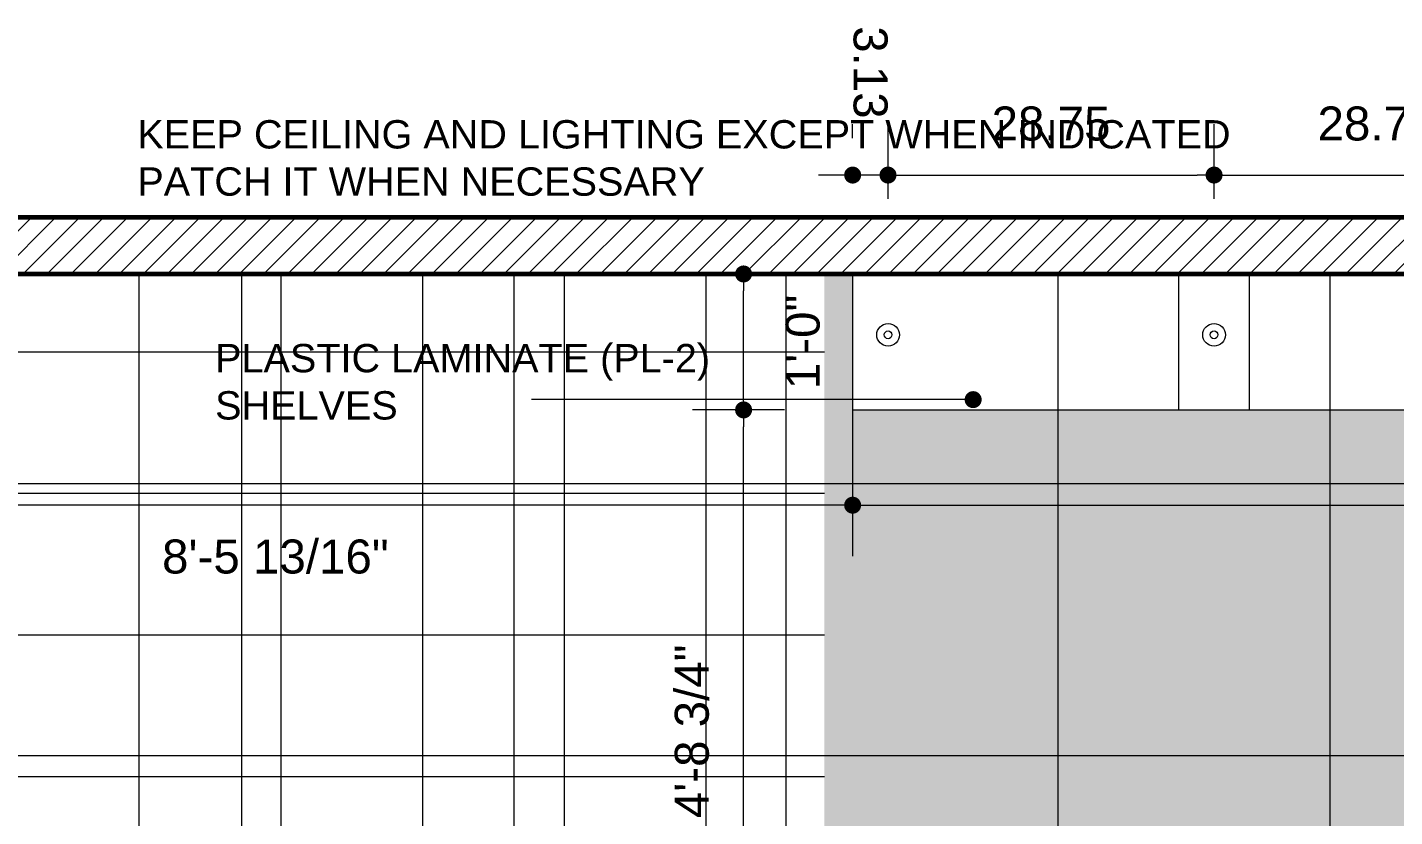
# Model space of a CAD drawing. Extents: x -566 to 72611, y -487 to 32334.
# Drawn here: x 183.2 to 303.8, y 301.6 to 371.3 of the extents above; entities that cross this region are included whole.
import ezdxf

# ---------------------------------------------------------------- set-up
doc = ezdxf.new("R2010")
doc.units = 0
doc.header["$LTSCALE"] = 0.5
doc.header["$MEASUREMENT"] = 0
doc.layers.get('0').update_dxf_attribs({"color": 20, "linetype": 'CONTINUOUS'})
doc.layers.get('DEFPOINTS').update_dxf_attribs({"linetype": 'CONTINUOUS', "lineweight": 5})
for name, color, linetype, lineweight in [('Annotations', 40, 'CONTINUOUS', 5), ('ceilling', 141, 'CONTINUOUS', 18), ('furniture', 51, 'CONTINUOUS', 20), ('hatch', 253, 'CONTINUOUS', 5), ('walls', 191, 'CONTINUOUS', 60)]:
    doc.layers.add(name, color=color, linetype=linetype, lineweight=lineweight)
doc.layers.add('floor', color=7, linetype='CONTINUOUS', lineweight=5, true_color=0xcfcfcf)
doc.styles.get("Standard").update_dxf_attribs({"font": 'arial.ttf'})
doc.dimstyles.new('Arch96', dxfattribs={"dimscale": 96, "dimtxt": 0.03125, "dimasz": 0.015625, "dimexe": 0.046875, "dimexo": 0.0625, "dimgap": 0.03125, "dimtad": 1, "dimtoh": 1, "dimdec": 4, "dimzin": 3, "dimdsep": 46, "dimlunit": 4, "dimtxsty": 'Standard', "dimblk": 'DOT', "dimcen": 0, "dimdle": 0.046875, "dimclrd": 256, "dimclre": 256, "dimclrt": 256, "dimaunit": 1, "dimadec": 3, "dimazin": 2, "dimtfac": 1, "dimtdec": 4, "dimtmove": 2, "dimatfit": 3, "dimldrblk": 'ARO14', "dimfxl": 1, "dimfrac": 2, "dimlwd": -1, "dimlwe": -1, "dimarcsym": 0})
doc.dimstyles.new('Arch96 IN', dxfattribs={"dimscale": 96, "dimtxt": 0.03125, "dimasz": 0.015625, "dimexe": 0.046875, "dimexo": 0.125, "dimgap": 0.03125, "dimtad": 1, "dimtoh": 1, "dimzin": 3, "dimdsep": 46, "dimtxsty": 'Standard', "dimblk": 'DOT', "dimcen": 0, "dimdle": 0.046875, "dimclrd": 256, "dimclre": 256, "dimclrt": 256, "dimaunit": 1, "dimadec": 3, "dimazin": 2, "dimtfac": 1, "dimtmove": 2, "dimatfit": 3, "dimldrblk": 'ARO14', "dimfxl": 1, "dimfrac": 2, "dimlwd": -1, "dimlwe": -1, "dimarcsym": 0})

# ---------------------------------------------------------------- blocks, each defined once
blk = doc.blocks.new('_Dot')
at = {"color": 0, "linetype": 'ByBlock', "lineweight": -2}
blk.add_line((-0.5, 0), (-1, 0), dxfattribs=at)
at = {"color": 0, "linetype": 'ByBlock', "const_width": 0.5}
blk.add_lwpolyline([(-0.25, 0, 1), (0.25, 0, 1)], format="xyb", close=True, dxfattribs=at)
blk = doc.blocks.new('*D30')
at = {"layer": 'Annotations', "transparency": 16777216}
for p, q in [((249.96, 337.5), (241.84, 337.5)), ((246.34, 282.25), (246.34, 336)), ((260.72, 280.75), (241.84, 280.75))]:
    blk.add_line(p, q, dxfattribs=at)
at = {"layer": 'DEFPOINTS', "color": 0, "transparency": 16777216}
for p in [(246.34, 337.5), (255.96, 337.5), (266.72, 280.75)]:
    blk.add_point(p, dxfattribs=at)
at = {"layer": 'Annotations', "transparency": 16777216, "xscale": 1.5, "yscale": 1.5, "zscale": 1.5}
for p, rotation in [((246.34, 337.5), 90), ((246.34, 280.75), 270)]:
    blk.add_blockref('_Dot', p, dxfattribs=dict(at, rotation=rotation))
at = {"layer": 'Annotations', "transparency": 16777216, "insert": (241.79, 309.13), "char_height": 3, "attachment_point": 5, "rotation": 90}
blk.add_mtext('4\'-8 3/4"', dxfattribs=at)
blk = doc.blocks.new('ARO14')
blk.add_line((0, 0), (-1.021, 0))
at = {"const_width": 0.0625}
blk.add_lwpolyline([(-0.77, 0.468), (0, 0), (-0.77, -0.468)], dxfattribs=at)
blk = doc.blocks.new('*D31')
at = {"layer": 'Annotations', "transparency": 16777216}
for p, q in [((249.96, 349.5), (241.84, 349.5)), ((246.34, 339), (246.34, 348)), ((249.96, 337.5), (241.84, 337.5))]:
    blk.add_line(p, q, dxfattribs=at)
at = {"layer": 'DEFPOINTS', "color": 0, "transparency": 16777216}
for p in [(246.34, 349.5), (255.96, 349.5), (255.96, 337.5)]:
    blk.add_point(p, dxfattribs=at)
at = {"layer": 'Annotations', "transparency": 16777216, "xscale": 1.5, "yscale": 1.5, "zscale": 1.5}
for p, rotation in [((246.34, 349.5), 90), ((246.34, 337.5), 270)]:
    blk.add_blockref('_Dot', p, dxfattribs=dict(at, rotation=rotation))
at = {"layer": 'Annotations', "transparency": 16777216, "insert": (251.57, 343.5), "char_height": 3, "attachment_point": 5, "rotation": 90}
blk.add_mtext('1\'-0"', dxfattribs=at)
blk = doc.blocks.new('*D39')
at = {"layer": 'Annotations', "transparency": 16777216}
for p, q in [((255.96, 331.5), (255.96, 324.59)), ((405.98, 331.5), (405.98, 324.59)), ((257.46, 329.09), (404.48, 329.09))]:
    blk.add_line(p, q, dxfattribs=at)
at = {"layer": 'DEFPOINTS', "color": 0, "transparency": 16777216}
for p in [(255.96, 337.5), (405.98, 337.5), (405.98, 329.09)]:
    blk.add_point(p, dxfattribs=at)
at = {"layer": 'Annotations', "transparency": 16777216, "xscale": 1.5, "yscale": 1.5, "zscale": 1.5, "rotation": 180}
blk.add_blockref('_Dot', (255.96, 329.09), dxfattribs=at)
at = {"layer": 'Annotations', "transparency": 16777216, "xscale": 1.5, "yscale": 1.5, "zscale": 1.5}
blk.add_blockref('_Dot', (405.98, 329.09), dxfattribs=at)
at = {"layer": 'Annotations', "transparency": 16777216, "insert": (330.97, 324.56), "char_height": 3, "attachment_point": 5}
blk.add_mtext('12\'-6"', dxfattribs=at)
blk = doc.blocks.new('*D41')
at = {"layer": 'Annotations', "transparency": 16777216}
for p, q in [((255.96, 343.5), (255.96, 324.59)), ((154.12, 342.51), (154.12, 324.59)), ((254.46, 329.09), (155.62, 329.09))]:
    blk.add_line(p, q, dxfattribs=at)
at = {"layer": 'DEFPOINTS', "color": 0, "transparency": 16777216}
for p in [(255.96, 349.5), (154.12, 348.51), (154.12, 329.09)]:
    blk.add_point(p, dxfattribs=at)
at = {"layer": 'Annotations', "transparency": 16777216, "xscale": 1.5, "yscale": 1.5, "zscale": 1.5, "rotation": 180}
blk.add_blockref('_Dot', (154.12, 329.09), dxfattribs=at)
at = {"layer": 'Annotations', "transparency": 16777216, "xscale": 1.5, "yscale": 1.5, "zscale": 1.5}
blk.add_blockref('_Dot', (255.96, 329.09), dxfattribs=at)
at = {"layer": 'Annotations', "transparency": 16777216, "insert": (205.04, 324.54), "char_height": 3, "attachment_point": 5}
blk.add_mtext('8\'-5 13/16"', dxfattribs=at)
blk = doc.blocks.new('*D272')
at = {"layer": 'Annotations', "transparency": 16777216}
for p, q in [((255.96, 361.5), (255.96, 362.73)), ((259.08, 356.13), (259.08, 362.73)), ((254.46, 358.23), (252.96, 358.23)), ((259.08, 358.23), (255.96, 358.23)), ((260.58, 358.23), (262.08, 358.23))]:
    blk.add_line(p, q, dxfattribs=at)
at = {"layer": 'DEFPOINTS', "color": 0, "transparency": 16777216}
for p in [(255.96, 358.23), (255.96, 349.5), (259.08, 344.13)]:
    blk.add_point(p, dxfattribs=at)
at = {"layer": 'Annotations', "transparency": 16777216, "xscale": 1.5, "yscale": 1.5, "zscale": 1.5}
blk.add_blockref('_Dot', (255.96, 358.23), dxfattribs=at)
at = {"layer": 'Annotations', "transparency": 16777216, "xscale": 1.5, "yscale": 1.5, "zscale": 1.5, "rotation": 180}
blk.add_blockref('_Dot', (259.08, 358.23), dxfattribs=at)
at = {"layer": 'Annotations', "transparency": 16777216, "insert": (257.52, 367.29), "char_height": 3, "attachment_point": 5, "rotation": 270}
blk.add_mtext('3.13', dxfattribs=at)
blk = doc.blocks.new('*D273')
at = {"layer": 'Annotations', "transparency": 16777216}
for p, q in [((259.08, 361.5), (259.08, 362.73)), ((287.84, 356.13), (287.84, 362.73)), ((260.58, 358.23), (286.34, 358.23))]:
    blk.add_line(p, q, dxfattribs=at)
at = {"layer": 'DEFPOINTS', "color": 0, "transparency": 16777216}
for p in [(287.84, 358.23), (259.08, 349.5), (287.84, 344.13)]:
    blk.add_point(p, dxfattribs=at)
at = {"layer": 'Annotations', "transparency": 16777216, "xscale": 1.5, "yscale": 1.5, "zscale": 1.5, "rotation": 180}
blk.add_blockref('_Dot', (259.08, 358.23), dxfattribs=at)
at = {"layer": 'Annotations', "transparency": 16777216, "xscale": 1.5, "yscale": 1.5, "zscale": 1.5}
blk.add_blockref('_Dot', (287.84, 358.23), dxfattribs=at)
at = {"layer": 'Annotations', "transparency": 16777216, "insert": (273.46, 362.76), "char_height": 3, "attachment_point": 5}
blk.add_mtext('28.75', dxfattribs=at)
blk = doc.blocks.new('*D274')
at = {"layer": 'Annotations', "transparency": 16777216}
for p, q in [((287.84, 356.13), (287.84, 362.73)), ((316.59, 356.13), (316.59, 362.73)), ((289.34, 358.23), (315.09, 358.23))]:
    blk.add_line(p, q, dxfattribs=at)
at = {"layer": 'DEFPOINTS', "color": 0, "transparency": 16777216}
for p in [(316.59, 358.23), (287.84, 344.13), (316.59, 344.13)]:
    blk.add_point(p, dxfattribs=at)
at = {"layer": 'Annotations', "transparency": 16777216, "xscale": 1.5, "yscale": 1.5, "zscale": 1.5, "rotation": 180}
blk.add_blockref('_Dot', (287.84, 358.23), dxfattribs=at)
at = {"layer": 'Annotations', "transparency": 16777216, "xscale": 1.5, "yscale": 1.5, "zscale": 1.5}
blk.add_blockref('_Dot', (316.59, 358.23), dxfattribs=at)
at = {"layer": 'Annotations', "transparency": 16777216, "insert": (302.21, 362.76), "char_height": 3, "attachment_point": 5}
blk.add_mtext('28.75', dxfattribs=at)

msp = doc.modelspace()

# ---------------------------------------------------------------- hatches: boundary and pattern name
at = {"layer": 'floor'}
h = msp.add_hatch(dxfattribs=at)
h.set_pattern_fill('ANSI37', color=256, scale=100, angle=45)
h.set_pattern_definition([(90, (243.028, 267.632), (-12.5, 9e-16), []), (180, (243.028, 267.632), (-9e-16, -12.5), [])])
h.paths.add_polyline_path([(253.46925, 349.5), (154.11744, 349.5), (154.11744, 348.5), (101.14781, 348.5), (101.14781, 349.5), (0, 349.5), (0, 344.5), (36, 344.5, -0.338357026), (0, 308.66941), (0, 308.5), (0, 173.75), (253.46925, 173.75)])
h.paths.add_polyline_path([(36, 344.5), (0, 344.5), (0, 308.66941, 0.338357026)], flags=17)
h.paths.add_polyline_path([(253.46925, 173.75), (0, 173.75), (0, 173.74997), (0, 169.75), (253.46925, 169.75)])
h.paths.add_polyline_path([(253.46925, 169.75), (0, 169.75), (0, 149.21137), (36, 149.21137, -0.338357026), (0, 113.38078), (0, 113.21137), (0, 29.94998), (0, -5), (253.46925, -5)])
h.paths.add_polyline_path([(36, 149.21137), (0, 149.21137), (0, 113.38078, 0.338357026)], flags=17)
h.paths.add_polyline_path([(575.25, 169.75), (510, 169.75), (474.75, 169.75), (327.5, 169.75), (285.46925, 169.75), (285.46925, 165.75), (253.46925, 165.75), (253.46925, -5), (263.99725, -5), (263.99725, 95.99051), (287, 95.99051), (287, 97.5), (292, 97.5), (292, -5), (341.25, -5), (341.25, 13.02988), (341.25012, 15.02988), (346.24839, 15.02988, 0.361085236), (374.08728, 41.24999), (346.25012, 41.24999), (346.25012, 42.99999), (341.25, 42.99999), (341.25, 44.99999), (341.25, 97.5), (357.75, 97.5), (405.75, 97.5), (575.25, 97.5)])
h = msp.add_hatch(color=256, dxfattribs=at)
h.dxf.hatch_style = 1
h.paths.add_polyline_path([(533.5, 349.5), (524.51391, 349.5), (524.51391, 337.27615), (469.53136, 337.27615), (469.53136, 349.5), (467.6026, 349.5), (467.6026, 337.27615), (412.62006, 337.27615), (412.62006, 349.5), (405.98278, 349.5), (405.98278, 337.49997), (370.96698, 337.49997), (342.21164, 337.49997), (313.46042, 337.49997), (284.70877, 337.49997), (255.95871, 337.49997), (255.95871, 349.5), (253.46925, 349.5), (253.46925, 268.53342), (266.71925, 280.75426), (285.46925, 280.75426), (381.47577, 280.75426), (381.47577, 280.14141), (421.76311, 280.14141), (421.76311, 251.18328), (381.47577, 251.18328), (381.47577, 248.75426), (285.46925, 248.75426), (285.46925, 177.75), (285.46925, 173.75), (327.5, 173.75), (327.5, 180.75), (327.70454, 211.23737), (538.44026, 211.23737), (538.44026, 264.5), (466.75, 264.5), (466.75, 247.25), (461.75, 247.25), (461.75, 270.5), (533.5, 270.5)])
h.paths.add_polyline_path([(538.5, 349.5), (533.5, 349.5), (533.5, 270.5), (538.5, 270.5)])
h.paths.add_polyline_path([(657.84944, 316.34084), (657.84957, 318.34084), (657.84944, 344.34084), (657.84944, 346.34084), (657.86383, 349.68695), (618.64924, 349.68695), (618.63485, 347.23896), (613.63485, 347.23896), (613.63485, 349.5), (538.5, 349.5), (538.5, 270.5), (598.45098, 270.5), (665.66846, 270.5), (657.84944, 277.66305)])
at = {"layer": 'hatch'}
h = msp.add_hatch(dxfattribs=at)
h.set_pattern_fill('ANSI31', color=256, scale=12, style=0)
h.set_pattern_definition([(45, (-5, 868.105), (-1.0606602, 1.0606602), [])])
h.paths.add_polyline_path([(662.84944, 354.5), (613.63485, 354.5), (-5, 354.5), (-5, 344.5), (0, 344.5), (0, 349.5), (613.63485, 349.5), (613.63485, 347.23896), (614.11751, 349.5), (618.64924, 349.5), (618.64924, 349.68695), (657.86383, 349.68695), (657.84944, 346.34084), (662.84944, 346.34084), (662.84944, 346.34085)])

# ---------------------------------------------------------------- linework, layer by layer
at = {"layer": 'ceilling'}
for p, q in [((202.06343, 349.5), (202.06343, 173.75)), ((226.06343, 349.5), (226.06343, 173.75)), ((250.06343, 349.5), (250.06343, 173.75)), ((274.06343, 349.5), (274.06343, 173.75)), ((298.06343, 349.5), (298.06343, 173.75)), ((0, 331), (533.5, 331)), ((0, 307), (533.5, 307))]:
    msp.add_line(p, q, dxfattribs=at)
at = {"layer": 'furniture'}
for points in [[(255.95871, 337.49997), (290.96336, 337.49997), (290.96336, 349.5), (255.95871, 349.5)], [(284.70877, 337.49997), (319.71374, 337.49997), (319.71374, 349.5), (284.70877, 349.5)], [(284.70877, 337.49997), (319.71374, 337.49997), (319.71374, 349.5), (284.70877, 349.5)]]:
    msp.add_lwpolyline(points, close=True, dxfattribs=at)
for centre, radius in [((259.0847, 344.13068), 1), ((287.83734, 344.13068), 1), ((259.0847, 344.13068), 0.34142), ((287.83734, 344.13068), 0.34142)]:
    msp.add_circle(centre, radius, dxfattribs=at)
at = {"layer": 'walls'}
for p, q in [((-5, 354.5), (613.63485, 354.5)), ((0, 349.5), (613.63485, 349.5))]:
    msp.add_line(p, q, dxfattribs=at)

# ---------------------------------------------------------------- texts
at = {"layer": 'Annotations', "insert": (199.7218, 343.32032, 34), "char_height": 2.5, "attachment_point": 1}
msp.add_mtext_dynamic_manual_height_columns('PLASTIC LAMINATE (PL-2) SHELVES', width=49.0944694, gutter_width=12.5, heights=[0], dxfattribs=at)
at = {"layer": 'ceilling', "insert": (192.86312, 363.07702), "char_height": 2.5, "width": 126.1930643, "attachment_point": 1}
msp.add_mtext('KEEP CEILING AND LIGHTING EXCEPT WHEN INDICATED\\PPATCH IT WHEN NECESSARY', dxfattribs=at)

# ---------------------------------------------------------------- dimensions: what is measured, and where the dimension line sits
at = {"layer": 'Annotations'}
for base, p1, p2, picture, middle in [((255.95871, 358.22853), (259.0847, 344.13068), (255.95871, 349.5), '*D272', (257.5217, 367.29401)), ((287.83734, 358.22853), (259.0847, 349.5), (287.83734, 344.13068), '*D273', (273.46102, 362.76025)), ((316.58629, 358.22853), (287.83734, 344.13068), (316.58629, 344.13068), '*D274', (302.21182, 362.76025))]:
    dim = msp.add_linear_dim(base=base, p1=p1, p2=p2, dimstyle='Arch96 IN', dxfattribs=at)
    dim.commit()
    dim.dimension.update_dxf_attribs({"geometry": picture, "text_midpoint": middle})
dim = msp.add_linear_dim(base=(246.34158, 349.5), p1=(255.95871, 337.49997), p2=(255.95871, 349.5), angle=90, dimstyle='Arch96', dxfattribs=at)
dim.commit()
dim.dimension.update_dxf_attribs({"geometry": '*D31', "text_midpoint": (251.57332, 343.49998), "dimtype": 160})
for base, p1, p2, angle, picture, middle in [((154.11744, 329.09391), (255.95871, 349.5), (154.11744, 348.5114), 180, '*D41', (205.03807, 324.54173)), ((246.34158, 337.49997), (266.71925, 280.75426), (255.95871, 337.49997), 90, '*D30', (241.7894, 309.12711)), ((405.98278, 329.09391), (255.95871, 337.49997), (405.98278, 337.49997), 180, '*D39', (330.97074, 324.56219))]:
    dim = msp.add_linear_dim(base=base, p1=p1, p2=p2, angle=angle, dimstyle='Arch96', dxfattribs=at)
    dim.commit()
    dim.dimension.update_dxf_attribs({"geometry": picture, "text_midpoint": middle})

# ---------------------------------------------------------------- leaders
msp.add_leader([(266.5896, 338.40798), (253.46925, 338.41909), (227.64268, 338.41909)], dimstyle='Arch96', override={"dimtad": 0, "dimldrblk": 'Dot'}, dxfattribs=at)

doc.saveas('drawing.dxf')
